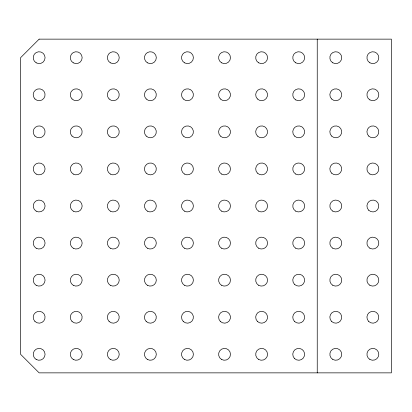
<?xml version="1.0" encoding="UTF-8"?>
<svg xmlns="http://www.w3.org/2000/svg" width="412" height="412" viewBox="0 0 412 412"><rect width="100%" height="100%" fill="white"/><g stroke="black" fill="none" stroke-linecap="round" stroke-linejoin="round"><path stroke-width="0.62" d="M317.24 39.14L317.24 372.86M39.14 39.14L20.6 57.68L20.6 354.32L39.14 372.86L391.4 372.86L391.4 39.14L39.14 39.14M221.574 359.46A5.933 5.933 0 0 0 230.473 354.32A5.933 5.933 0 0 0 221.574 349.18A5.933 5.933 0 0 0 221.574 359.46M221.574 248.22A5.933 5.933 0 0 0 230.473 243.08A5.933 5.933 0 0 0 221.574 237.94A5.933 5.933 0 0 0 221.574 248.22M221.574 285.3A5.933 5.933 0 0 0 230.473 280.16A5.933 5.933 0 0 0 221.574 275.02A5.933 5.933 0 0 0 221.574 285.3M294.503 321.437A5.933 5.933 0 0 0 304.432 318.775A5.933 5.933 0 0 0 297.165 311.508A5.933 5.933 0 0 0 294.503 321.437M294.503 358.517A5.933 5.933 0 0 0 304.432 355.855A5.933 5.933 0 0 0 297.165 348.588A5.933 5.933 0 0 0 294.503 358.517M220.343 321.437A5.933 5.933 0 0 0 230.272 318.775A5.933 5.933 0 0 0 223.005 311.508A5.933 5.933 0 0 0 220.343 321.437M110.334 62.82A5.933 5.933 0 0 0 119.233 57.68A5.933 5.933 0 0 0 110.334 52.54A5.933 5.933 0 0 0 110.334 62.82M110.334 359.46A5.933 5.933 0 0 0 119.233 354.32A5.933 5.933 0 0 0 110.334 349.18A5.933 5.933 0 0 0 110.334 359.46M109.103 321.437A5.933 5.933 0 0 0 119.032 318.775A5.933 5.933 0 0 0 111.765 311.508A5.933 5.933 0 0 0 109.103 321.437M147.414 285.3A5.933 5.933 0 0 0 156.313 280.16A5.933 5.933 0 0 0 147.414 275.02A5.933 5.933 0 0 0 147.414 285.3M147.414 248.22A5.933 5.933 0 0 0 156.313 243.08A5.933 5.933 0 0 0 147.414 237.94A5.933 5.933 0 0 0 147.414 248.22M146.183 136.037A5.933 5.933 0 0 0 156.112 133.375A5.933 5.933 0 0 0 148.845 126.108A5.933 5.933 0 0 0 146.183 136.037M146.183 98.957A5.933 5.933 0 0 0 156.112 96.295A5.933 5.933 0 0 0 148.845 89.028A5.933 5.933 0 0 0 146.183 98.957M147.414 211.14A5.933 5.933 0 0 0 156.313 206A5.933 5.933 0 0 0 147.414 200.86A5.933 5.933 0 0 0 147.414 211.14M146.183 173.117A5.933 5.933 0 0 0 156.112 170.455A5.933 5.933 0 0 0 148.845 163.188A5.933 5.933 0 0 0 146.183 173.117M147.414 62.82A5.933 5.933 0 0 0 156.313 57.68A5.933 5.933 0 0 0 147.414 52.54A5.933 5.933 0 0 0 147.414 62.82M147.414 359.46A5.933 5.933 0 0 0 156.313 354.32A5.933 5.933 0 0 0 147.414 349.18A5.933 5.933 0 0 0 147.414 359.46M146.183 321.437A5.933 5.933 0 0 0 156.112 318.775A5.933 5.933 0 0 0 148.845 311.508A5.933 5.933 0 0 0 146.183 321.437M184.494 359.46A5.933 5.933 0 0 0 193.393 354.32A5.933 5.933 0 0 0 184.494 349.18A5.933 5.933 0 0 0 184.494 359.46M183.263 321.437A5.933 5.933 0 0 0 193.192 318.775A5.933 5.933 0 0 0 185.925 311.508A5.933 5.933 0 0 0 183.263 321.437M184.494 248.22A5.933 5.933 0 0 0 193.393 243.08A5.933 5.933 0 0 0 184.494 237.94A5.933 5.933 0 0 0 184.494 248.22M184.494 285.3A5.933 5.933 0 0 0 193.393 280.16A5.933 5.933 0 0 0 184.494 275.02A5.933 5.933 0 0 0 184.494 285.3M183.263 136.037A5.933 5.933 0 0 0 193.192 133.375A5.933 5.933 0 0 0 185.925 126.108A5.933 5.933 0 0 0 183.263 136.037M183.263 98.957A5.933 5.933 0 0 0 193.192 96.295A5.933 5.933 0 0 0 185.925 89.028A5.933 5.933 0 0 0 183.263 98.957M184.494 211.14A5.933 5.933 0 0 0 193.393 206A5.933 5.933 0 0 0 184.494 200.86A5.933 5.933 0 0 0 184.494 211.14M331.583 321.437A5.933 5.933 0 0 0 341.512 318.775A5.933 5.933 0 0 0 334.245 311.508A5.933 5.933 0 0 0 331.583 321.437M220.343 136.037A5.933 5.933 0 0 0 230.272 133.375A5.933 5.933 0 0 0 223.005 126.108A5.933 5.933 0 0 0 220.343 136.037M220.343 98.957A5.933 5.933 0 0 0 230.272 96.295A5.933 5.933 0 0 0 223.005 89.028A5.933 5.933 0 0 0 220.343 98.957M221.574 211.14A5.933 5.933 0 0 0 230.473 206A5.933 5.933 0 0 0 221.574 200.86A5.933 5.933 0 0 0 221.574 211.14M221.574 174.06A5.933 5.933 0 0 0 230.473 168.92A5.933 5.933 0 0 0 221.574 163.78A5.933 5.933 0 0 0 221.574 174.06M221.574 62.82A5.933 5.933 0 0 0 230.473 57.68A5.933 5.933 0 0 0 221.574 52.54A5.933 5.933 0 0 0 221.574 62.82M36.174 211.14A5.933 5.933 0 0 0 45.073 206A5.933 5.933 0 0 0 36.174 200.86A5.933 5.933 0 0 0 36.174 211.14M36.174 174.06A5.933 5.933 0 0 0 45.073 168.92A5.933 5.933 0 0 0 36.174 163.78A5.933 5.933 0 0 0 36.174 174.06M36.174 285.3A5.933 5.933 0 0 0 45.073 280.16A5.933 5.933 0 0 0 36.174 275.02A5.933 5.933 0 0 0 36.174 285.3M36.174 248.22A5.933 5.933 0 0 0 45.073 243.08A5.933 5.933 0 0 0 36.174 237.94A5.933 5.933 0 0 0 36.174 248.22M34.943 136.037A5.933 5.933 0 0 0 44.872 133.375A5.933 5.933 0 0 0 37.605 126.108A5.933 5.933 0 0 0 34.943 136.037M34.943 98.957A5.933 5.933 0 0 0 44.872 96.295A5.933 5.933 0 0 0 37.605 89.028A5.933 5.933 0 0 0 34.943 98.957M36.174 62.82A5.933 5.933 0 0 0 45.073 57.68A5.933 5.933 0 0 0 36.174 52.54A5.933 5.933 0 0 0 36.174 62.82M36.174 359.46A5.933 5.933 0 0 0 45.073 354.32A5.933 5.933 0 0 0 36.174 349.18A5.933 5.933 0 0 0 36.174 359.46M34.943 321.437A5.933 5.933 0 0 0 44.872 318.775A5.933 5.933 0 0 0 37.605 311.508A5.933 5.933 0 0 0 34.943 321.437M110.334 285.3A5.933 5.933 0 0 0 119.233 280.16A5.933 5.933 0 0 0 110.334 275.02A5.933 5.933 0 0 0 110.334 285.3M110.334 248.22A5.933 5.933 0 0 0 119.233 243.08A5.933 5.933 0 0 0 110.334 237.94A5.933 5.933 0 0 0 110.334 248.22M109.103 136.037A5.933 5.933 0 0 0 119.032 133.375A5.933 5.933 0 0 0 111.765 126.108A5.933 5.933 0 0 0 109.103 136.037M109.103 98.957A5.933 5.933 0 0 0 119.032 96.295A5.933 5.933 0 0 0 111.765 89.028A5.933 5.933 0 0 0 109.103 98.957M110.334 211.14A5.933 5.933 0 0 0 119.233 206A5.933 5.933 0 0 0 110.334 200.86A5.933 5.933 0 0 0 110.334 211.14M110.334 174.06A5.933 5.933 0 0 0 119.233 168.92A5.933 5.933 0 0 0 110.334 163.78A5.933 5.933 0 0 0 110.334 174.06M295.734 62.82A5.933 5.933 0 0 0 304.633 57.68A5.933 5.933 0 0 0 295.734 52.54A5.933 5.933 0 0 0 295.734 62.82M295.734 174.06A5.933 5.933 0 0 0 304.633 168.92A5.933 5.933 0 0 0 295.734 163.78A5.933 5.933 0 0 0 295.734 174.06M295.734 211.14A5.933 5.933 0 0 0 304.633 206A5.933 5.933 0 0 0 295.734 200.86A5.933 5.933 0 0 0 295.734 211.14M332.814 285.3A5.933 5.933 0 0 0 341.713 280.16A5.933 5.933 0 0 0 332.814 275.02A5.933 5.933 0 0 0 332.814 285.3M332.814 248.22A5.933 5.933 0 0 0 341.713 243.08A5.933 5.933 0 0 0 332.814 237.94A5.933 5.933 0 0 0 332.814 248.22M331.583 136.037A5.933 5.933 0 0 0 341.512 133.375A5.933 5.933 0 0 0 334.245 126.108A5.933 5.933 0 0 0 331.583 136.037M331.583 98.957A5.933 5.933 0 0 0 341.512 96.295A5.933 5.933 0 0 0 334.245 89.028A5.933 5.933 0 0 0 331.583 98.957M332.814 211.14A5.933 5.933 0 0 0 341.713 206A5.933 5.933 0 0 0 332.814 200.86A5.933 5.933 0 0 0 332.814 211.14M331.583 173.117A5.933 5.933 0 0 0 341.512 170.455A5.933 5.933 0 0 0 334.245 163.188A5.933 5.933 0 0 0 331.583 173.117M332.814 62.82A5.933 5.933 0 0 0 341.713 57.68A5.933 5.933 0 0 0 332.814 52.54A5.933 5.933 0 0 0 332.814 62.82M332.814 359.46A5.933 5.933 0 0 0 341.713 354.32A5.933 5.933 0 0 0 332.814 349.18A5.933 5.933 0 0 0 332.814 359.46M184.494 174.06A5.933 5.933 0 0 0 193.393 168.92A5.933 5.933 0 0 0 184.494 163.78A5.933 5.933 0 0 0 184.494 174.06M184.494 62.82A5.933 5.933 0 0 0 193.393 57.68A5.933 5.933 0 0 0 184.494 52.54A5.933 5.933 0 0 0 184.494 62.82M258.654 285.3A5.933 5.933 0 0 0 267.553 280.16A5.933 5.933 0 0 0 258.654 275.02A5.933 5.933 0 0 0 258.654 285.3M258.654 248.22A5.933 5.933 0 0 0 267.553 243.08A5.933 5.933 0 0 0 258.654 237.94A5.933 5.933 0 0 0 258.654 248.22M257.423 136.037A5.933 5.933 0 0 0 267.352 133.375A5.933 5.933 0 0 0 260.085 126.108A5.933 5.933 0 0 0 257.423 136.037M257.423 98.957A5.933 5.933 0 0 0 267.352 96.295A5.933 5.933 0 0 0 260.085 89.028A5.933 5.933 0 0 0 257.423 98.957M258.654 211.14A5.933 5.933 0 0 0 267.553 206A5.933 5.933 0 0 0 258.654 200.86A5.933 5.933 0 0 0 258.654 211.14M257.423 173.117A5.933 5.933 0 0 0 267.352 170.455A5.933 5.933 0 0 0 260.085 163.188A5.933 5.933 0 0 0 257.423 173.117M258.654 62.82A5.933 5.933 0 0 0 267.553 57.68A5.933 5.933 0 0 0 258.654 52.54A5.933 5.933 0 0 0 258.654 62.82M258.654 359.46A5.933 5.933 0 0 0 267.553 354.32A5.933 5.933 0 0 0 258.654 349.18A5.933 5.933 0 0 0 258.654 359.46M257.423 321.437A5.933 5.933 0 0 0 267.352 318.775A5.933 5.933 0 0 0 260.085 311.508A5.933 5.933 0 0 0 257.423 321.437M294.503 284.357A5.933 5.933 0 0 0 304.432 281.695A5.933 5.933 0 0 0 297.165 274.428A5.933 5.933 0 0 0 294.503 284.357M295.734 248.22A5.933 5.933 0 0 0 304.633 243.08A5.933 5.933 0 0 0 295.734 237.94A5.933 5.933 0 0 0 295.734 248.22M294.503 136.037A5.933 5.933 0 0 0 304.432 133.375A5.933 5.933 0 0 0 297.165 126.108A5.933 5.933 0 0 0 294.503 136.037M295.734 99.9A5.933 5.933 0 0 0 304.633 94.76A5.933 5.933 0 0 0 295.734 89.62A5.933 5.933 0 0 0 295.734 99.9M73.254 285.3A5.933 5.933 0 0 0 82.153 280.16A5.933 5.933 0 0 0 73.254 275.02A5.933 5.933 0 0 0 73.254 285.3M73.254 248.22A5.933 5.933 0 0 0 82.153 243.08A5.933 5.933 0 0 0 73.254 237.94A5.933 5.933 0 0 0 73.254 248.22M72.023 136.037A5.933 5.933 0 0 0 81.952 133.375A5.933 5.933 0 0 0 74.685 126.108A5.933 5.933 0 0 0 72.023 136.037M72.023 98.957A5.933 5.933 0 0 0 81.952 96.295A5.933 5.933 0 0 0 74.685 89.028A5.933 5.933 0 0 0 72.023 98.957M73.254 211.14A5.933 5.933 0 0 0 82.153 206A5.933 5.933 0 0 0 73.254 200.86A5.933 5.933 0 0 0 73.254 211.14M73.254 174.06A5.933 5.933 0 0 0 82.153 168.92A5.933 5.933 0 0 0 73.254 163.78A5.933 5.933 0 0 0 73.254 174.06M73.254 62.82A5.933 5.933 0 0 0 82.153 57.68A5.933 5.933 0 0 0 73.254 52.54A5.933 5.933 0 0 0 73.254 62.82M73.254 359.46A5.933 5.933 0 0 0 82.153 354.32A5.933 5.933 0 0 0 73.254 349.18A5.933 5.933 0 0 0 73.254 359.46M72.023 321.437A5.933 5.933 0 0 0 81.952 318.775A5.933 5.933 0 0 0 74.685 311.508A5.933 5.933 0 0 0 72.023 321.437M369.894 174.06A5.933 5.933 0 0 0 378.793 168.92A5.933 5.933 0 0 0 369.894 163.78A5.933 5.933 0 0 0 369.894 174.06M368.663 321.437A5.933 5.933 0 0 0 378.592 318.775A5.933 5.933 0 0 0 371.325 311.508A5.933 5.933 0 0 0 368.663 321.437M368.663 136.037A5.933 5.933 0 0 0 378.592 133.375A5.933 5.933 0 0 0 371.325 126.108A5.933 5.933 0 0 0 368.663 136.037M368.663 210.197A5.933 5.933 0 0 0 378.592 207.535A5.933 5.933 0 0 0 371.325 200.268A5.933 5.933 0 0 0 368.663 210.197M369.894 99.9A5.933 5.933 0 0 0 378.793 94.76A5.933 5.933 0 0 0 369.894 89.62A5.933 5.933 0 0 0 369.894 99.9M369.894 359.46A5.933 5.933 0 0 0 378.793 354.32A5.933 5.933 0 0 0 369.894 349.18A5.933 5.933 0 0 0 369.894 359.46M369.894 62.82A5.933 5.933 0 0 0 378.793 57.68A5.933 5.933 0 0 0 369.894 52.54A5.933 5.933 0 0 0 369.894 62.82M369.894 248.22A5.933 5.933 0 0 0 378.793 243.08A5.933 5.933 0 0 0 369.894 237.94A5.933 5.933 0 0 0 369.894 248.22M369.894 285.3A5.933 5.933 0 0 0 378.793 280.16A5.933 5.933 0 0 0 369.894 275.02A5.933 5.933 0 0 0 369.894 285.3"/></g></svg>
